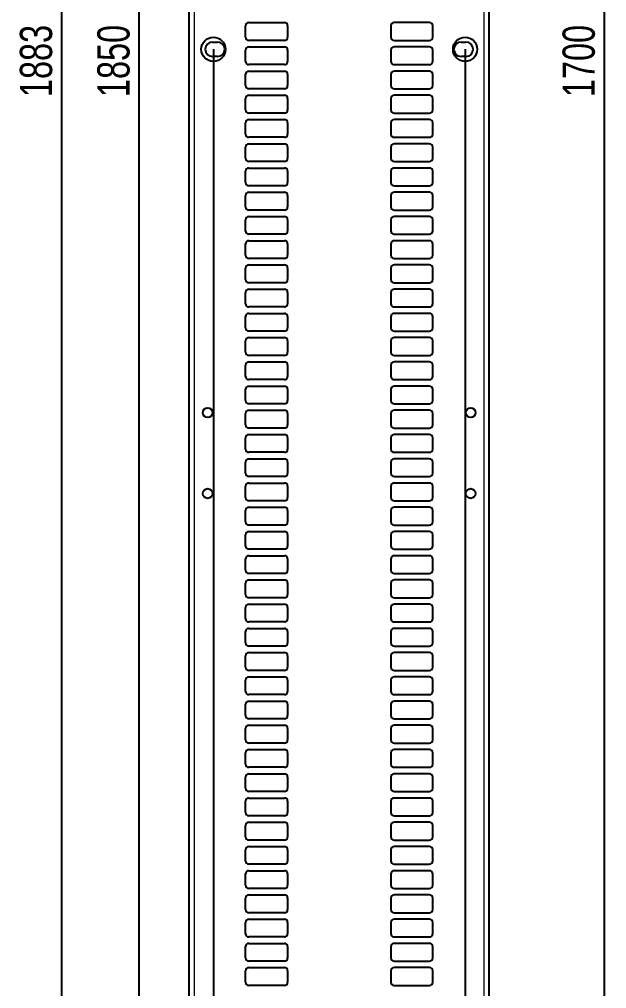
# Model space of a CAD drawing. Header units: millimetres. Extents: x -293 to 528, y -288 to 1990.
# Drawn here: x -293 to 71, y 310 to 910 of the extents above; entities that cross this region are included whole.
import ezdxf

# ---------------------------------------------------------------- set-up
doc = ezdxf.new("R2010")
doc.units = ezdxf.units.MM
doc.layers.add('FORMAT', color=7, linetype='Continuous')
doc.styles.add('SLDTEXTSTYLE0', font='TXT', dxfattribs={"width": 0.75})
doc.dimstyles.new('SLDDIMSTYLE0', dxfattribs={"dimtxt": 20, "dimasz": 10, "dimexe": 0, "dimexo": 0.0625, "dimgap": 5, "dimtad": 2, "dimdec": 1, "dimrnd": 1e-09, "dimzin": 12, "dimdsep": 46, "dimtxsty": 'SLDTEXTSTYLE0', "dimsah": 1, "dimcen": 0.09, "dimadec": 0, "dimazin": 3, "dimtfac": 1, "dimtofl": 0, "dimtmove": 0, "dimatfit": 3, "dimfxl": 0, "dimfrac": 2, "dimtolj": 1, "dimtzin": 12, "dimarcsym": 0})

# ---------------------------------------------------------------- blocks, each defined once
blk = doc.blocks.new('_D')
at = {"layer": 'FORMAT'}
for p, q in [((-159.1, 1833.18), (-267.74, 1833.18)), ((-266.74, 1833.18), (-266.74, -49.84)), ((-159.1, -49.84), (-267.74, -49.84))]:
    blk.add_line(p, q, dxfattribs=at)
for points in [[(-266.74, 1833.18), (-268.28, 1823.18), (-265.2, 1823.18)], [(-266.74, -49.84), (-265.2, -39.84), (-268.28, -39.84)]]:
    blk.add_solid(points, dxfattribs=at)
at = {"layer": 'FORMAT', "insert": (-292.52, 862.12), "char_height": 20, "attachment_point": 1, "rotation": 90, "style": 'SLDTEXTSTYLE0'}
blk.add_mtext('1883', dxfattribs=at)
blk = doc.blocks.new('_D_2')
at = {"layer": 'FORMAT'}
for p, q in [((-13.08, 1741.67), (70.56, 1741.67)), ((69.56, 1741.67), (69.56, 41.67)), ((-13.08, 41.67), (70.56, 41.67))]:
    blk.add_line(p, q, dxfattribs=at)
for points in [[(69.56, 1741.67), (68.02, 1731.67), (71.1, 1731.67)], [(69.56, 41.67), (71.1, 51.67), (68.02, 51.67)]]:
    blk.add_solid(points, dxfattribs=at)
at = {"layer": 'FORMAT', "insert": (43.78, 862.12), "char_height": 20, "attachment_point": 1, "rotation": 90, "style": 'SLDTEXTSTYLE0'}
blk.add_mtext('1700', dxfattribs=at)
blk = doc.blocks.new('_D_4')
at = {"layer": 'FORMAT'}
for p, q in [((-172.59, 891.66), (-172.59, -107.83)), ((-16.59, 891.66), (-16.59, -107.83)), ((-172.59, -106.83), (-16.59, -106.83))]:
    blk.add_line(p, q, dxfattribs=at)
for points in [[(-172.59, -106.83), (-162.59, -108.37), (-162.59, -105.29)], [(-16.59, -106.83), (-26.59, -105.29), (-26.59, -108.37)]]:
    blk.add_solid(points, dxfattribs=at)
at = {"layer": 'FORMAT', "insert": (-116.75, -81.05), "char_height": 20, "attachment_point": 1, "style": 'SLDTEXTSTYLE0'}
blk.add_mtext('156', dxfattribs=at)
blk = doc.blocks.new('_D_5')
at = {"layer": 'FORMAT'}
for p, q in [((-172.6, 1816.67), (-219.74, 1816.67)), ((-218.74, 1816.67), (-218.74, -33.33)), ((-172.6, -33.33), (-219.74, -33.33))]:
    blk.add_line(p, q, dxfattribs=at)
for points in [[(-218.74, 1816.67), (-220.28, 1806.67), (-217.2, 1806.67)], [(-218.74, -33.33), (-217.2, -23.33), (-220.28, -23.33)]]:
    blk.add_solid(points, dxfattribs=at)
at = {"layer": 'FORMAT', "insert": (-244.52, 862.12), "char_height": 20, "attachment_point": 1, "rotation": 90, "style": 'SLDTEXTSTYLE0'}
blk.add_mtext('1850', dxfattribs=at)

msp = doc.modelspace()

# ---------------------------------------------------------------- linework, layer by layer
at = {"color": 7, "linetype": 'Continuous', "lineweight": 25}
for p, q in [((-187.59, -49.83), (-187.59, 1833.17)), ((-1.59, -49.83), (-1.59, 1833.17)), ((-152.59, 899.17), (-152.59, 906.17)), ((-150.59, 908.17), (-128.59, 908.17)), ((-126.59, 906.17), (-126.59, 899.17)), ((-62.59, 906.17), (-62.59, 899.17)), ((-38.59, 908.17), (-60.59, 908.17)), ((-36.59, 899.17), (-36.59, 906.17)), ((-173.09, 896.17), (-170.09, 896.17)), ((-128.59, 897.17), (-150.59, 897.17)), ((-60.59, 897.17), (-38.59, 897.17)), ((-19.09, 896.17), (-16.09, 896.17)), ((-152.59, 884.17), (-152.59, 891.17)), ((-150.59, 893.17), (-128.59, 893.17)), ((-126.59, 891.17), (-126.59, 884.17)), ((-62.59, 891.17), (-62.59, 884.17)), ((-38.59, 893.17), (-60.59, 893.17)), ((-36.59, 884.17), (-36.59, 891.17)), ((-170.09, 887.17), (-173.09, 887.17)), ((-128.59, 882.17), (-150.59, 882.17)), ((-60.59, 882.17), (-38.59, 882.17)), ((-16.09, 887.17), (-19.09, 887.17)), ((-152.59, 869.17), (-152.59, 876.17)), ((-150.59, 878.17), (-128.59, 878.17)), ((-126.59, 876.17), (-126.59, 869.17)), ((-62.59, 876.17), (-62.59, 869.17)), ((-38.59, 878.17), (-60.59, 878.17)), ((-36.59, 869.17), (-36.59, 876.17)), ((-128.59, 867.17), (-150.59, 867.17)), ((-60.59, 867.17), (-38.59, 867.17)), ((-152.59, 854.17), (-152.59, 861.17)), ((-150.59, 863.17), (-128.59, 863.17)), ((-126.59, 861.17), (-126.59, 854.17)), ((-62.59, 861.17), (-62.59, 854.17)), ((-38.59, 863.17), (-60.59, 863.17)), ((-36.59, 854.17), (-36.59, 861.17)), ((-128.59, 852.17), (-150.59, 852.17)), ((-60.59, 852.17), (-38.59, 852.17)), ((-152.59, 839.17), (-152.59, 846.17)), ((-150.59, 848.17), (-128.59, 848.17)), ((-126.59, 846.17), (-126.59, 839.17)), ((-62.59, 846.17), (-62.59, 839.17)), ((-38.59, 848.17), (-60.59, 848.17)), ((-36.59, 839.17), (-36.59, 846.17)), ((-128.59, 837.17), (-150.59, 837.17)), ((-60.59, 837.17), (-38.59, 837.17)), ((-152.59, 824.17), (-152.59, 831.17)), ((-150.59, 833.17), (-128.59, 833.17)), ((-126.59, 831.17), (-126.59, 824.17)), ((-62.59, 831.17), (-62.59, 824.17)), ((-38.59, 833.17), (-60.59, 833.17)), ((-36.59, 824.17), (-36.59, 831.17)), ((-128.59, 822.17), (-150.59, 822.17)), ((-60.59, 822.17), (-38.59, 822.17)), ((-152.59, 809.17), (-152.59, 816.17)), ((-150.59, 818.17), (-128.59, 818.17)), ((-126.59, 816.17), (-126.59, 809.17)), ((-62.59, 816.17), (-62.59, 809.17)), ((-38.59, 818.17), (-60.59, 818.17)), ((-36.59, 809.17), (-36.59, 816.17)), ((-128.59, 807.17), (-150.59, 807.17)), ((-60.59, 807.17), (-38.59, 807.17)), ((-152.59, 794.17), (-152.59, 801.17)), ((-150.59, 803.17), (-128.59, 803.17)), ((-126.59, 801.17), (-126.59, 794.17)), ((-62.59, 801.17), (-62.59, 794.17)), ((-38.59, 803.17), (-60.59, 803.17)), ((-36.59, 794.17), (-36.59, 801.17)), ((-128.59, 792.17), (-150.59, 792.17)), ((-60.59, 792.17), (-38.59, 792.17)), ((-152.59, 779.17), (-152.59, 786.17)), ((-150.59, 788.17), (-128.59, 788.17)), ((-126.59, 786.17), (-126.59, 779.17)), ((-62.59, 786.17), (-62.59, 779.17)), ((-38.59, 788.17), (-60.59, 788.17)), ((-36.59, 779.17), (-36.59, 786.17)), ((-128.59, 777.17), (-150.59, 777.17)), ((-60.59, 777.17), (-38.59, 777.17)), ((-152.59, 764.17), (-152.59, 771.17)), ((-150.59, 773.17), (-128.59, 773.17)), ((-126.59, 771.17), (-126.59, 764.17)), ((-62.59, 771.17), (-62.59, 764.17)), ((-38.59, 773.17), (-60.59, 773.17)), ((-36.59, 764.17), (-36.59, 771.17)), ((-128.59, 762.17), (-150.59, 762.17)), ((-60.59, 762.17), (-38.59, 762.17)), ((-152.59, 749.17), (-152.59, 756.17)), ((-150.59, 758.17), (-128.59, 758.17)), ((-126.59, 756.17), (-126.59, 749.17)), ((-62.59, 756.17), (-62.59, 749.17)), ((-38.59, 758.17), (-60.59, 758.17)), ((-36.59, 749.17), (-36.59, 756.17)), ((-128.59, 747.17), (-150.59, 747.17)), ((-60.59, 747.17), (-38.59, 747.17)), ((-152.59, 734.17), (-152.59, 741.17)), ((-150.59, 743.17), (-128.59, 743.17)), ((-126.59, 741.17), (-126.59, 734.17)), ((-62.59, 741.17), (-62.59, 734.17)), ((-38.59, 743.17), (-60.59, 743.17)), ((-36.59, 734.17), (-36.59, 741.17)), ((-128.59, 732.17), (-150.59, 732.17)), ((-60.59, 732.17), (-38.59, 732.17)), ((-152.59, 719.17), (-152.59, 726.17)), ((-150.59, 728.17), (-128.59, 728.17)), ((-126.59, 726.17), (-126.59, 719.17)), ((-62.59, 726.17), (-62.59, 719.17)), ((-38.59, 728.17), (-60.59, 728.17)), ((-36.59, 719.17), (-36.59, 726.17)), ((-128.59, 717.17), (-150.59, 717.17)), ((-60.59, 717.17), (-38.59, 717.17)), ((-152.59, 704.17), (-152.59, 711.17)), ((-150.59, 713.17), (-128.59, 713.17)), ((-126.59, 711.17), (-126.59, 704.17)), ((-62.59, 711.17), (-62.59, 704.17)), ((-38.59, 713.17), (-60.59, 713.17)), ((-36.59, 704.17), (-36.59, 711.17)), ((-128.59, 702.17), (-150.59, 702.17)), ((-60.59, 702.17), (-38.59, 702.17)), ((-152.59, 689.17), (-152.59, 696.17)), ((-150.59, 698.17), (-128.59, 698.17)), ((-126.59, 696.17), (-126.59, 689.17)), ((-62.59, 696.17), (-62.59, 689.17)), ((-38.59, 698.17), (-60.59, 698.17)), ((-36.59, 689.17), (-36.59, 696.17)), ((-128.59, 687.17), (-150.59, 687.17)), ((-60.59, 687.17), (-38.59, 687.17)), ((-152.59, 674.17), (-152.59, 681.17)), ((-150.59, 683.17), (-128.59, 683.17)), ((-126.59, 681.17), (-126.59, 674.17)), ((-62.59, 681.17), (-62.59, 674.17)), ((-38.59, 683.17), (-60.59, 683.17)), ((-36.59, 674.17), (-36.59, 681.17)), ((-128.59, 672.17), (-150.59, 672.17)), ((-60.59, 672.17), (-38.59, 672.17)), ((-152.59, 659.17), (-152.59, 666.17)), ((-150.59, 668.17), (-128.59, 668.17)), ((-126.59, 666.17), (-126.59, 659.17)), ((-62.59, 666.17), (-62.59, 659.17)), ((-38.59, 668.17), (-60.59, 668.17)), ((-36.59, 659.17), (-36.59, 666.17)), ((-128.59, 657.17), (-150.59, 657.17)), ((-60.59, 657.17), (-38.59, 657.17)), ((-152.59, 644.17), (-152.59, 651.17)), ((-150.59, 653.17), (-128.59, 653.17)), ((-126.59, 651.17), (-126.59, 644.17)), ((-62.59, 651.17), (-62.59, 644.17)), ((-38.59, 653.17), (-60.59, 653.17)), ((-36.59, 644.17), (-36.59, 651.17)), ((-128.59, 642.17), (-150.59, 642.17)), ((-60.59, 642.17), (-38.59, 642.17)), ((-152.59, 629.17), (-152.59, 636.17)), ((-150.59, 638.17), (-128.59, 638.17)), ((-126.59, 636.17), (-126.59, 629.17)), ((-62.59, 636.17), (-62.59, 629.17)), ((-38.59, 638.17), (-60.59, 638.17)), ((-36.59, 629.17), (-36.59, 636.17)), ((-128.59, 627.17), (-150.59, 627.17)), ((-60.59, 627.17), (-38.59, 627.17)), ((-152.59, 614.17), (-152.59, 621.17)), ((-150.59, 623.17), (-128.59, 623.17)), ((-126.59, 621.17), (-126.59, 614.17)), ((-62.59, 621.17), (-62.59, 614.17)), ((-38.59, 623.17), (-60.59, 623.17)), ((-36.59, 614.17), (-36.59, 621.17)), ((-128.59, 612.17), (-150.59, 612.17)), ((-60.59, 612.17), (-38.59, 612.17)), ((-152.59, 599.17), (-152.59, 606.17)), ((-150.59, 608.17), (-128.59, 608.17)), ((-126.59, 606.17), (-126.59, 599.17)), ((-62.59, 606.17), (-62.59, 599.17)), ((-38.59, 608.17), (-60.59, 608.17)), ((-36.59, 599.17), (-36.59, 606.17)), ((-128.59, 597.17), (-150.59, 597.17)), ((-60.59, 597.17), (-38.59, 597.17)), ((-152.59, 584.17), (-152.59, 591.17)), ((-150.59, 593.17), (-128.59, 593.17)), ((-126.59, 591.17), (-126.59, 584.17)), ((-62.59, 591.17), (-62.59, 584.17)), ((-38.59, 593.17), (-60.59, 593.17)), ((-36.59, 584.17), (-36.59, 591.17)), ((-128.59, 582.17), (-150.59, 582.17)), ((-60.59, 582.17), (-38.59, 582.17)), ((-152.59, 569.17), (-152.59, 576.17)), ((-150.59, 578.17), (-128.59, 578.17)), ((-126.59, 576.17), (-126.59, 569.17)), ((-62.59, 576.17), (-62.59, 569.17)), ((-38.59, 578.17), (-60.59, 578.17)), ((-36.59, 569.17), (-36.59, 576.17)), ((-128.59, 567.17), (-150.59, 567.17)), ((-60.59, 567.17), (-38.59, 567.17)), ((-152.59, 554.17), (-152.59, 561.17)), ((-150.59, 563.17), (-128.59, 563.17)), ((-126.59, 561.17), (-126.59, 554.17)), ((-62.59, 561.17), (-62.59, 554.17)), ((-38.59, 563.17), (-60.59, 563.17)), ((-36.59, 554.17), (-36.59, 561.17)), ((-128.59, 552.17), (-150.59, 552.17)), ((-60.59, 552.17), (-38.59, 552.17)), ((-152.59, 539.17), (-152.59, 546.17)), ((-150.59, 548.17), (-128.59, 548.17)), ((-126.59, 546.17), (-126.59, 539.17)), ((-62.59, 546.17), (-62.59, 539.17)), ((-38.59, 548.17), (-60.59, 548.17)), ((-36.59, 539.17), (-36.59, 546.17)), ((-128.59, 537.17), (-150.59, 537.17)), ((-60.59, 537.17), (-38.59, 537.17)), ((-152.59, 524.17), (-152.59, 531.17)), ((-150.59, 533.17), (-128.59, 533.17)), ((-126.59, 531.17), (-126.59, 524.17)), ((-62.59, 531.17), (-62.59, 524.17)), ((-38.59, 533.17), (-60.59, 533.17)), ((-36.59, 524.17), (-36.59, 531.17)), ((-128.59, 522.17), (-150.59, 522.17)), ((-60.59, 522.17), (-38.59, 522.17)), ((-152.59, 509.17), (-152.59, 516.17)), ((-150.59, 518.17), (-128.59, 518.17)), ((-126.59, 516.17), (-126.59, 509.17)), ((-62.59, 516.17), (-62.59, 509.17)), ((-38.59, 518.17), (-60.59, 518.17)), ((-36.59, 509.17), (-36.59, 516.17)), ((-128.59, 507.17), (-150.59, 507.17)), ((-60.59, 507.17), (-38.59, 507.17)), ((-152.59, 494.17), (-152.59, 501.17)), ((-150.59, 503.17), (-128.59, 503.17)), ((-126.59, 501.17), (-126.59, 494.17)), ((-62.59, 501.17), (-62.59, 494.17)), ((-38.59, 503.17), (-60.59, 503.17)), ((-36.59, 494.17), (-36.59, 501.17)), ((-128.59, 492.17), (-150.59, 492.17)), ((-60.59, 492.17), (-38.59, 492.17)), ((-152.59, 479.17), (-152.59, 486.17)), ((-150.59, 488.17), (-128.59, 488.17)), ((-126.59, 486.17), (-126.59, 479.17)), ((-62.59, 486.17), (-62.59, 479.17)), ((-38.59, 488.17), (-60.59, 488.17)), ((-36.59, 479.17), (-36.59, 486.17)), ((-128.59, 477.17), (-150.59, 477.17)), ((-60.59, 477.17), (-38.59, 477.17)), ((-152.59, 464.17), (-152.59, 471.17)), ((-150.59, 473.17), (-128.59, 473.17)), ((-126.59, 471.17), (-126.59, 464.17)), ((-62.59, 471.17), (-62.59, 464.17)), ((-38.59, 473.17), (-60.59, 473.17)), ((-36.59, 464.17), (-36.59, 471.17)), ((-128.59, 462.17), (-150.59, 462.17)), ((-60.59, 462.17), (-38.59, 462.17)), ((-152.59, 449.17), (-152.59, 456.17)), ((-150.59, 458.17), (-128.59, 458.17)), ((-126.59, 456.17), (-126.59, 449.17)), ((-62.59, 456.17), (-62.59, 449.17)), ((-38.59, 458.17), (-60.59, 458.17)), ((-36.59, 449.17), (-36.59, 456.17)), ((-128.59, 447.17), (-150.59, 447.17)), ((-60.59, 447.17), (-38.59, 447.17)), ((-152.59, 434.17), (-152.59, 441.17)), ((-150.59, 443.17), (-128.59, 443.17)), ((-126.59, 441.17), (-126.59, 434.17)), ((-62.59, 441.17), (-62.59, 434.17)), ((-38.59, 443.17), (-60.59, 443.17)), ((-36.59, 434.17), (-36.59, 441.17)), ((-128.59, 432.17), (-150.59, 432.17)), ((-60.59, 432.17), (-38.59, 432.17)), ((-152.59, 419.17), (-152.59, 426.17)), ((-150.59, 428.17), (-128.59, 428.17)), ((-126.59, 426.17), (-126.59, 419.17)), ((-62.59, 426.17), (-62.59, 419.17)), ((-38.59, 428.17), (-60.59, 428.17)), ((-36.59, 419.17), (-36.59, 426.17)), ((-128.59, 417.17), (-150.59, 417.17)), ((-60.59, 417.17), (-38.59, 417.17)), ((-152.59, 404.17), (-152.59, 411.17)), ((-150.59, 413.17), (-128.59, 413.17)), ((-126.59, 411.17), (-126.59, 404.17)), ((-62.59, 411.17), (-62.59, 404.17)), ((-38.59, 413.17), (-60.59, 413.17)), ((-36.59, 404.17), (-36.59, 411.17)), ((-128.59, 402.17), (-150.59, 402.17)), ((-60.59, 402.17), (-38.59, 402.17)), ((-152.59, 389.17), (-152.59, 396.17)), ((-150.59, 398.17), (-128.59, 398.17)), ((-126.59, 396.17), (-126.59, 389.17)), ((-62.59, 396.17), (-62.59, 389.17)), ((-38.59, 398.17), (-60.59, 398.17)), ((-36.59, 389.17), (-36.59, 396.17)), ((-128.59, 387.17), (-150.59, 387.17)), ((-60.59, 387.17), (-38.59, 387.17)), ((-152.59, 374.17), (-152.59, 381.17)), ((-150.59, 383.17), (-128.59, 383.17)), ((-126.59, 381.17), (-126.59, 374.17)), ((-62.59, 381.17), (-62.59, 374.17)), ((-38.59, 383.17), (-60.59, 383.17)), ((-36.59, 374.17), (-36.59, 381.17)), ((-128.59, 372.17), (-150.59, 372.17)), ((-60.59, 372.17), (-38.59, 372.17)), ((-152.59, 359.17), (-152.59, 366.17)), ((-150.59, 368.17), (-128.59, 368.17)), ((-126.59, 366.17), (-126.59, 359.17)), ((-62.59, 366.17), (-62.59, 359.17)), ((-38.59, 368.17), (-60.59, 368.17)), ((-36.59, 359.17), (-36.59, 366.17)), ((-128.59, 357.17), (-150.59, 357.17)), ((-60.59, 357.17), (-38.59, 357.17)), ((-152.59, 344.17), (-152.59, 351.17)), ((-150.59, 353.17), (-128.59, 353.17)), ((-126.59, 351.17), (-126.59, 344.17)), ((-62.59, 351.17), (-62.59, 344.17)), ((-38.59, 353.17), (-60.59, 353.17)), ((-36.59, 344.17), (-36.59, 351.17)), ((-128.59, 342.17), (-150.59, 342.17)), ((-60.59, 342.17), (-38.59, 342.17)), ((-152.59, 329.17), (-152.59, 336.17)), ((-150.59, 338.17), (-128.59, 338.17)), ((-126.59, 336.17), (-126.59, 329.17)), ((-62.59, 336.17), (-62.59, 329.17)), ((-38.59, 338.17), (-60.59, 338.17)), ((-36.59, 329.17), (-36.59, 336.17)), ((-128.59, 327.17), (-150.59, 327.17)), ((-60.59, 327.17), (-38.59, 327.17)), ((-152.59, 314.17), (-152.59, 321.17)), ((-150.59, 323.17), (-128.59, 323.17)), ((-126.59, 321.17), (-126.59, 314.17)), ((-62.59, 321.17), (-62.59, 314.17)), ((-38.59, 323.17), (-60.59, 323.17)), ((-36.59, 314.17), (-36.59, 321.17)), ((-128.59, 312.17), (-150.59, 312.17)), ((-60.59, 312.17), (-38.59, 312.17))]:
    msp.add_line(p, q, dxfattribs=at)
at = {"color": 8, "linetype": 'Continuous', "lineweight": 18}
for p, q in [((-184.49, 1833.17), (-184.49, -49.83)), ((-4.69, -49.83), (-4.69, 1833.17))]:
    msp.add_line(p, q, dxfattribs=at)
at = {"color": 7, "linetype": 'Continuous', "lineweight": 25}
for centre, radius in [((-172.59, 891.67), 7.5), ((-16.59, 891.67), 7.5), ((-176.09, 666.67), 3), ((-13.09, 666.67), 3), ((-176.09, 616.67), 3), ((-13.09, 616.67), 3)]:
    msp.add_circle(centre, radius, dxfattribs=at)
for centre, radius, start, end in [((-150.59, 906.17), 2, 90, 180), ((-128.59, 906.17), 2, 0, 90), ((-60.59, 906.17), 2, 90, 180), ((-38.59, 906.17), 2, 0, 90), ((-173.09, 891.67), 4.5, 90, 270), ((-170.09, 891.67), 4.5, 270, 90), ((-150.59, 899.17), 2, 180, 270), ((-128.59, 899.17), 2, 270, 0), ((-60.59, 899.17), 2, 180, 270), ((-38.59, 899.17), 2, 270, 0), ((-19.09, 891.67), 4.5, 90, 270), ((-16.09, 891.67), 4.5, 270, 90), ((-150.59, 891.17), 2, 90, 180), ((-128.59, 891.17), 2, 0, 90), ((-60.59, 891.17), 2, 90, 180), ((-38.59, 891.17), 2, 0, 90), ((-150.59, 884.17), 2, 180, 270), ((-128.59, 884.17), 2, 270, 0), ((-60.59, 884.17), 2, 180, 270), ((-38.59, 884.17), 2, 270, 0), ((-150.59, 876.17), 2, 90, 180), ((-128.59, 876.17), 2, 0, 90), ((-60.59, 876.17), 2, 90, 180), ((-38.59, 876.17), 2, 0, 90), ((-150.59, 869.17), 2, 180, 270), ((-128.59, 869.17), 2, 270, 0), ((-60.59, 869.17), 2, 180, 270), ((-38.59, 869.17), 2, 270, 0), ((-150.59, 861.17), 2, 90, 180), ((-128.59, 861.17), 2, 0, 90), ((-60.59, 861.17), 2, 90, 180), ((-38.59, 861.17), 2, 0, 90), ((-150.59, 854.17), 2, 180, 270), ((-128.59, 854.17), 2, 270, 0), ((-60.59, 854.17), 2, 180, 270), ((-38.59, 854.17), 2, 270, 0), ((-150.59, 846.17), 2, 90, 180), ((-128.59, 846.17), 2, 0, 90), ((-60.59, 846.17), 2, 90, 180), ((-38.59, 846.17), 2, 0, 90), ((-150.59, 839.17), 2, 180, 270), ((-128.59, 839.17), 2, 270, 0), ((-60.59, 839.17), 2, 180, 270), ((-38.59, 839.17), 2, 270, 0), ((-150.59, 831.17), 2, 90, 180), ((-128.59, 831.17), 2, 0, 90), ((-60.59, 831.17), 2, 90, 180), ((-38.59, 831.17), 2, 0, 90), ((-150.59, 824.17), 2, 180, 270), ((-128.59, 824.17), 2, 270, 0), ((-60.59, 824.17), 2, 180, 270), ((-38.59, 824.17), 2, 270, 0), ((-150.59, 816.17), 2, 90, 180), ((-128.59, 816.17), 2, 0, 90), ((-60.59, 816.17), 2, 90, 180), ((-38.59, 816.17), 2, 0, 90), ((-150.59, 809.17), 2, 180, 270), ((-128.59, 809.17), 2, 270, 0), ((-60.59, 809.17), 2, 180, 270), ((-38.59, 809.17), 2, 270, 0), ((-150.59, 801.17), 2, 90, 180), ((-128.59, 801.17), 2, 0, 90), ((-60.59, 801.17), 2, 90, 180), ((-38.59, 801.17), 2, 0, 90), ((-150.59, 794.17), 2, 180, 270), ((-128.59, 794.17), 2, 270, 0), ((-60.59, 794.17), 2, 180, 270), ((-38.59, 794.17), 2, 270, 0), ((-150.59, 786.17), 2, 90, 180), ((-128.59, 786.17), 2, 0, 90), ((-60.59, 786.17), 2, 90, 180), ((-38.59, 786.17), 2, 0, 90), ((-150.59, 779.17), 2, 180, 270), ((-128.59, 779.17), 2, 270, 0), ((-60.59, 779.17), 2, 180, 270), ((-38.59, 779.17), 2, 270, 0), ((-150.59, 771.17), 2, 90, 180), ((-128.59, 771.17), 2, 0, 90), ((-60.59, 771.17), 2, 90, 180), ((-38.59, 771.17), 2, 0, 90), ((-150.59, 764.17), 2, 180, 270), ((-128.59, 764.17), 2, 270, 0), ((-60.59, 764.17), 2, 180, 270), ((-38.59, 764.17), 2, 270, 0), ((-150.59, 756.17), 2, 90, 180), ((-128.59, 756.17), 2, 0, 90), ((-60.59, 756.17), 2, 90, 180), ((-38.59, 756.17), 2, 0, 90), ((-150.59, 749.17), 2, 180, 270), ((-128.59, 749.17), 2, 270, 0), ((-60.59, 749.17), 2, 180, 270), ((-38.59, 749.17), 2, 270, 0), ((-150.59, 741.17), 2, 90, 180), ((-128.59, 741.17), 2, 0, 90), ((-60.59, 741.17), 2, 90, 180), ((-38.59, 741.17), 2, 0, 90), ((-150.59, 734.17), 2, 180, 270), ((-128.59, 734.17), 2, 270, 0), ((-60.59, 734.17), 2, 180, 270), ((-38.59, 734.17), 2, 270, 0), ((-150.59, 726.17), 2, 90, 180), ((-128.59, 726.17), 2, 0, 90), ((-60.59, 726.17), 2, 90, 180), ((-38.59, 726.17), 2, 0, 90), ((-150.59, 719.17), 2, 180, 270), ((-128.59, 719.17), 2, 270, 0), ((-60.59, 719.17), 2, 180, 270), ((-38.59, 719.17), 2, 270, 0), ((-150.59, 711.17), 2, 90, 180), ((-128.59, 711.17), 2, 0, 90), ((-60.59, 711.17), 2, 90, 180), ((-38.59, 711.17), 2, 0, 90), ((-150.59, 704.17), 2, 180, 270), ((-128.59, 704.17), 2, 270, 0), ((-60.59, 704.17), 2, 180, 270), ((-38.59, 704.17), 2, 270, 0), ((-150.59, 696.17), 2, 90, 180), ((-128.59, 696.17), 2, 0, 90), ((-60.59, 696.17), 2, 90, 180), ((-38.59, 696.17), 2, 0, 90), ((-150.59, 689.17), 2, 180, 270), ((-128.59, 689.17), 2, 270, 0), ((-60.59, 689.17), 2, 180, 270), ((-38.59, 689.17), 2, 270, 0), ((-150.59, 681.17), 2, 90, 180), ((-128.59, 681.17), 2, 0, 90), ((-60.59, 681.17), 2, 90, 180), ((-38.59, 681.17), 2, 0, 90), ((-150.59, 674.17), 2, 180, 270), ((-128.59, 674.17), 2, 270, 0), ((-60.59, 674.17), 2, 180, 270), ((-38.59, 674.17), 2, 270, 0), ((-150.59, 666.17), 2, 90, 180), ((-128.59, 666.17), 2, 0, 90), ((-60.59, 666.17), 2, 90, 180), ((-38.59, 666.17), 2, 0, 90), ((-150.59, 659.17), 2, 180, 270), ((-128.59, 659.17), 2, 270, 0), ((-60.59, 659.17), 2, 180, 270), ((-38.59, 659.17), 2, 270, 0), ((-150.59, 651.17), 2, 90, 180), ((-128.59, 651.17), 2, 0, 90), ((-60.59, 651.17), 2, 90, 180), ((-38.59, 651.17), 2, 0, 90), ((-150.59, 644.17), 2, 180, 270), ((-128.59, 644.17), 2, 270, 0), ((-60.59, 644.17), 2, 180, 270), ((-38.59, 644.17), 2, 270, 0), ((-150.59, 636.17), 2, 90, 180), ((-128.59, 636.17), 2, 0, 90), ((-60.59, 636.17), 2, 90, 180), ((-38.59, 636.17), 2, 0, 90), ((-150.59, 629.17), 2, 180, 270), ((-128.59, 629.17), 2, 270, 0), ((-60.59, 629.17), 2, 180, 270), ((-38.59, 629.17), 2, 270, 0), ((-150.59, 621.17), 2, 90, 180), ((-128.59, 621.17), 2, 0, 90), ((-60.59, 621.17), 2, 90, 180), ((-38.59, 621.17), 2, 0, 90), ((-150.59, 614.17), 2, 180, 270), ((-128.59, 614.17), 2, 270, 0), ((-60.59, 614.17), 2, 180, 270), ((-38.59, 614.17), 2, 270, 0), ((-150.59, 606.17), 2, 90, 180), ((-128.59, 606.17), 2, 0, 90), ((-60.59, 606.17), 2, 90, 180), ((-38.59, 606.17), 2, 0, 90), ((-150.59, 599.17), 2, 180, 270), ((-128.59, 599.17), 2, 270, 0), ((-60.59, 599.17), 2, 180, 270), ((-38.59, 599.17), 2, 270, 0), ((-150.59, 591.17), 2, 90, 180), ((-128.59, 591.17), 2, 0, 90), ((-60.59, 591.17), 2, 90, 180), ((-38.59, 591.17), 2, 0, 90), ((-150.59, 584.17), 2, 180, 270), ((-128.59, 584.17), 2, 270, 0), ((-60.59, 584.17), 2, 180, 270), ((-38.59, 584.17), 2, 270, 0), ((-150.59, 576.17), 2, 90, 180), ((-128.59, 576.17), 2, 0, 90), ((-60.59, 576.17), 2, 90, 180), ((-38.59, 576.17), 2, 0, 90), ((-150.59, 569.17), 2, 180, 270), ((-128.59, 569.17), 2, 270, 0), ((-60.59, 569.17), 2, 180, 270), ((-38.59, 569.17), 2, 270, 0), ((-150.59, 561.17), 2, 90, 180), ((-128.59, 561.17), 2, 0, 90), ((-60.59, 561.17), 2, 90, 180), ((-38.59, 561.17), 2, 0, 90), ((-150.59, 554.17), 2, 180, 270), ((-128.59, 554.17), 2, 270, 0), ((-60.59, 554.17), 2, 180, 270), ((-38.59, 554.17), 2, 270, 0), ((-150.59, 546.17), 2, 90, 180), ((-128.59, 546.17), 2, 0, 90), ((-60.59, 546.17), 2, 90, 180), ((-38.59, 546.17), 2, 0, 90), ((-150.59, 539.17), 2, 180, 270), ((-128.59, 539.17), 2, 270, 0), ((-60.59, 539.17), 2, 180, 270), ((-38.59, 539.17), 2, 270, 0), ((-150.59, 531.17), 2, 90, 180), ((-128.59, 531.17), 2, 0, 90), ((-60.59, 531.17), 2, 90, 180), ((-38.59, 531.17), 2, 0, 90), ((-150.59, 524.17), 2, 180, 270), ((-128.59, 524.17), 2, 270, 0), ((-60.59, 524.17), 2, 180, 270), ((-38.59, 524.17), 2, 270, 0), ((-150.59, 516.17), 2, 90, 180), ((-128.59, 516.17), 2, 0, 90), ((-60.59, 516.17), 2, 90, 180), ((-38.59, 516.17), 2, 0, 90), ((-150.59, 509.17), 2, 180, 270), ((-128.59, 509.17), 2, 270, 0), ((-60.59, 509.17), 2, 180, 270), ((-38.59, 509.17), 2, 270, 0), ((-150.59, 501.17), 2, 90, 180), ((-128.59, 501.17), 2, 0, 90), ((-60.59, 501.17), 2, 90, 180), ((-38.59, 501.17), 2, 0, 90), ((-150.59, 494.17), 2, 180, 270), ((-128.59, 494.17), 2, 270, 0), ((-60.59, 494.17), 2, 180, 270), ((-38.59, 494.17), 2, 270, 0), ((-150.59, 486.17), 2, 90, 180), ((-128.59, 486.17), 2, 0, 90), ((-60.59, 486.17), 2, 90, 180), ((-38.59, 486.17), 2, 0, 90), ((-150.59, 479.17), 2, 180, 270), ((-128.59, 479.17), 2, 270, 0), ((-60.59, 479.17), 2, 180, 270), ((-38.59, 479.17), 2, 270, 0), ((-150.59, 471.17), 2, 90, 180), ((-128.59, 471.17), 2, 0, 90), ((-60.59, 471.17), 2, 90, 180), ((-38.59, 471.17), 2, 0, 90), ((-150.59, 464.17), 2, 180, 270), ((-128.59, 464.17), 2, 270, 0), ((-60.59, 464.17), 2, 180, 270), ((-38.59, 464.17), 2, 270, 0), ((-150.59, 456.17), 2, 90, 180), ((-128.59, 456.17), 2, 0, 90), ((-60.59, 456.17), 2, 90, 180), ((-38.59, 456.17), 2, 0, 90), ((-150.59, 449.17), 2, 180, 270), ((-128.59, 449.17), 2, 270, 0), ((-60.59, 449.17), 2, 180, 270), ((-38.59, 449.17), 2, 270, 0), ((-150.59, 441.17), 2, 90, 180), ((-128.59, 441.17), 2, 0, 90), ((-60.59, 441.17), 2, 90, 180), ((-38.59, 441.17), 2, 0, 90), ((-150.59, 434.17), 2, 180, 270), ((-128.59, 434.17), 2, 270, 0), ((-60.59, 434.17), 2, 180, 270), ((-38.59, 434.17), 2, 270, 0), ((-150.59, 426.17), 2, 90, 180), ((-128.59, 426.17), 2, 0, 90), ((-60.59, 426.17), 2, 90, 180), ((-38.59, 426.17), 2, 0, 90), ((-150.59, 419.17), 2, 180, 270), ((-128.59, 419.17), 2, 270, 0), ((-60.59, 419.17), 2, 180, 270), ((-38.59, 419.17), 2, 270, 0), ((-150.59, 411.17), 2, 90, 180), ((-128.59, 411.17), 2, 0, 90), ((-60.59, 411.17), 2, 90, 180), ((-38.59, 411.17), 2, 0, 90), ((-150.59, 404.17), 2, 180, 270), ((-128.59, 404.17), 2, 270, 0), ((-60.59, 404.17), 2, 180, 270), ((-38.59, 404.17), 2, 270, 0), ((-150.59, 396.17), 2, 90, 180), ((-128.59, 396.17), 2, 0, 90), ((-60.59, 396.17), 2, 90, 180), ((-38.59, 396.17), 2, 0, 90), ((-150.59, 389.17), 2, 180, 270), ((-128.59, 389.17), 2, 270, 0), ((-60.59, 389.17), 2, 180, 270), ((-38.59, 389.17), 2, 270, 0), ((-150.59, 381.17), 2, 90, 180), ((-128.59, 381.17), 2, 0, 90), ((-60.59, 381.17), 2, 90, 180), ((-38.59, 381.17), 2, 0, 90), ((-150.59, 374.17), 2, 180, 270), ((-128.59, 374.17), 2, 270, 0), ((-60.59, 374.17), 2, 180, 270), ((-38.59, 374.17), 2, 270, 0), ((-150.59, 366.17), 2, 90, 180), ((-128.59, 366.17), 2, 0, 90), ((-60.59, 366.17), 2, 90, 180), ((-38.59, 366.17), 2, 0, 90), ((-150.59, 359.17), 2, 180, 270), ((-128.59, 359.17), 2, 270, 0), ((-60.59, 359.17), 2, 180, 270), ((-38.59, 359.17), 2, 270, 0), ((-150.59, 351.17), 2, 90, 180), ((-128.59, 351.17), 2, 0, 90), ((-60.59, 351.17), 2, 90, 180), ((-38.59, 351.17), 2, 0, 90), ((-150.59, 344.17), 2, 180, 270), ((-128.59, 344.17), 2, 270, 0), ((-60.59, 344.17), 2, 180, 270), ((-38.59, 344.17), 2, 270, 0), ((-150.59, 336.17), 2, 90, 180), ((-128.59, 336.17), 2, 0, 90), ((-60.59, 336.17), 2, 90, 180), ((-38.59, 336.17), 2, 0, 90), ((-150.59, 329.17), 2, 180, 270), ((-128.59, 329.17), 2, 270, 0), ((-60.59, 329.17), 2, 180, 270), ((-38.59, 329.17), 2, 270, 0), ((-150.59, 321.17), 2, 90, 180), ((-128.59, 321.17), 2, 0, 90), ((-60.59, 321.17), 2, 90, 180), ((-38.59, 321.17), 2, 0, 90), ((-150.59, 314.17), 2, 180, 270), ((-128.59, 314.17), 2, 270, 0), ((-60.59, 314.17), 2, 180, 270), ((-38.59, 314.17), 2, 270, 0)]:
    msp.add_arc(centre, radius, start, end, dxfattribs=at)

# ---------------------------------------------------------------- dimensions: what is measured, and where the dimension line sits
at = {"layer": 'FORMAT'}
for base, p1, p2, angle, picture, middle in [((-266.74, -49.84), (-159.09, 1833.18), (-159.09, -49.84), 90, '_D', (-266.74, 891.67)), ((-218.74, -33.33), (-172.59, 1816.67), (-172.59, -33.33), 90, '_D_5', (-218.74, 891.67)), ((69.56, 41.67), (-13.09, 1741.67), (-13.09, 41.67), 90, '_D_2', (69.56, 891.67)), ((-16.59, -106.83), (-172.59, 891.67), (-16.59, 891.67), 0, '_D_4', (-94.59, -106.83))]:
    dim = msp.add_linear_dim(base=base, p1=p1, p2=p2, angle=angle, dimstyle='SLDDIMSTYLE0', dxfattribs=at)
    dim.commit()
    dim.dimension.update_dxf_attribs({"geometry": picture, "text_midpoint": middle, "dimtype": 160})

doc.saveas('drawing.dxf')
